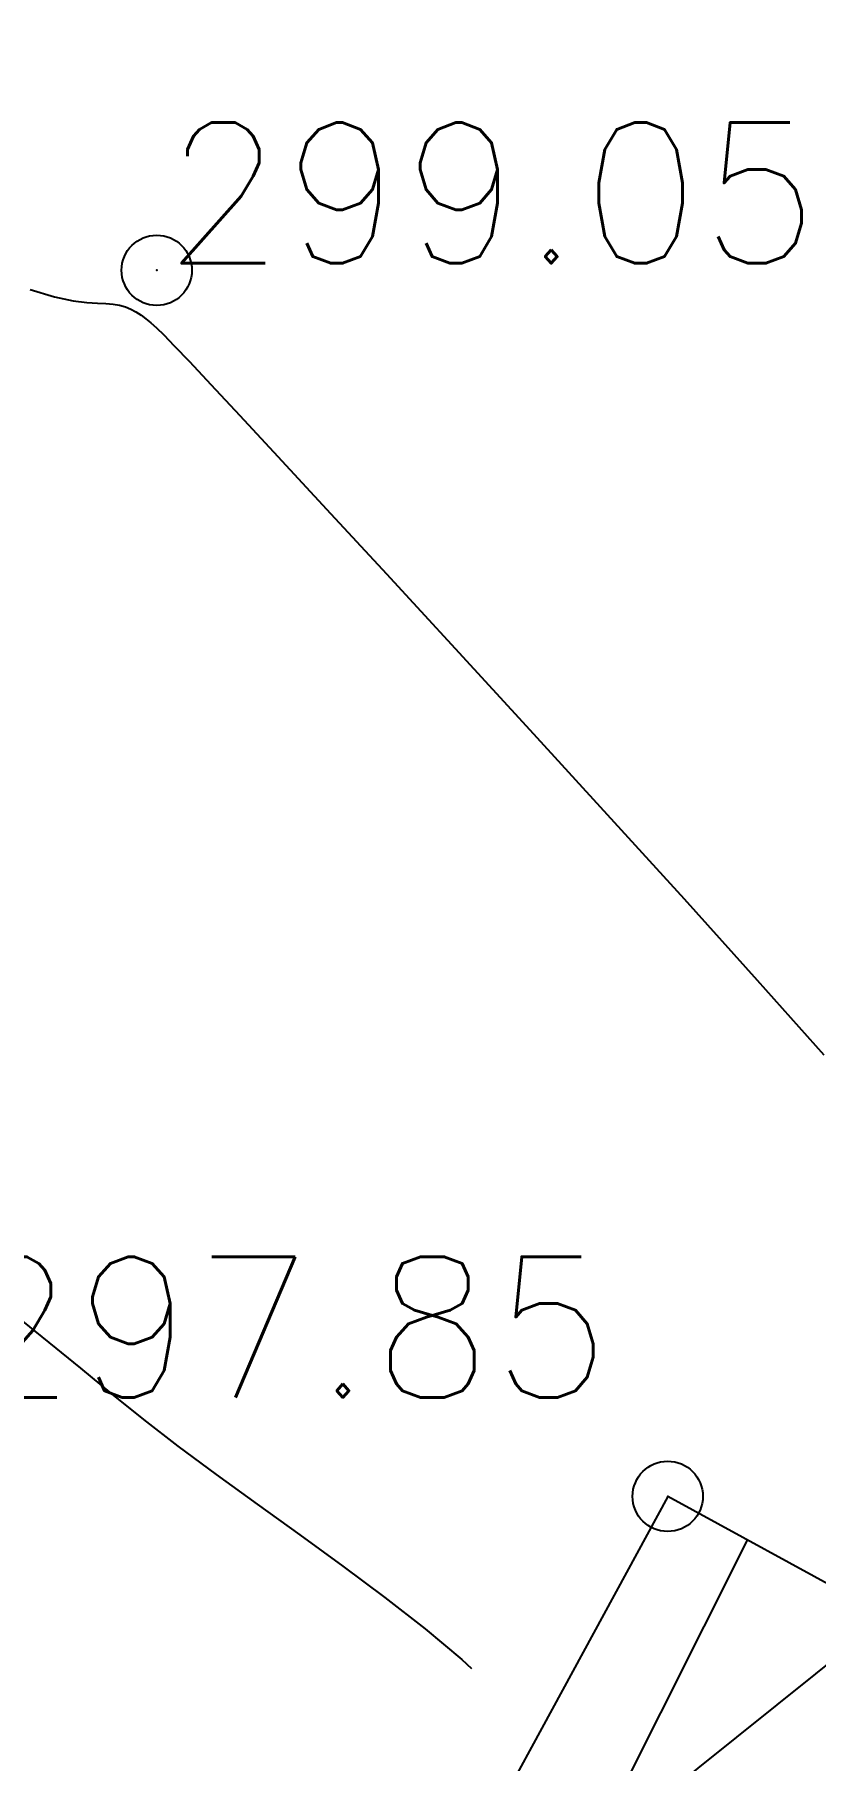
# Model space of a CAD drawing. Header units: millimetres. Extents: x 524954 to 526204, y 9523489 to 9524010.
# Drawn here: x 525968.86 to 525974.42, y 9523764.19 to 9523776.47 of the extents above; entities that cross this region are included whole.
import ezdxf

# ---------------------------------------------------------------- set-up
doc = ezdxf.new("R2010")
doc.units = ezdxf.units.MM
doc.header["$PDMODE"] = 32
doc.header["$PDSIZE"] = 0.5
for name, color, linetype in [('Bati', 6, 'Continuous'), ('Bati_H', 1, 'Continuous'), ('CN_01_00', 3, 'Continuous'), ('CN_02_00', 4, 'Continuous'), ('PLUME_4', 3, 'Continuous'), ('TopoAlt', 3, 'Continuous'), ('TOPOJIS', 7, 'Continuous')]:
    doc.layers.add(name, color=color, linetype=linetype)
doc.styles.add('Simplex 1.0', font='Simplex.shx', dxfattribs={"width": 0.99, "height": 1})

# ---------------------------------------------------------------- blocks, each defined once
blk = doc.blocks.new('TCPOINT M')
at = {"color": 0}
blk.add_point((0, 0), dxfattribs=at)
at = {"layer": 'TopoAlt', "style": 'Simplex 1.0', "width": 0.99}
blk.add_attdef('ALT', (0.15, 0.15), '', height=1, dxfattribs=at)

msp = doc.modelspace()

# ---------------------------------------------------------------- hatches: boundary and pattern name
at = {"layer": 'Bati_H'}
h = msp.add_hatch(dxfattribs=at)
h.set_pattern_fill('_U', color=256, scale=2, angle=63.3432, style=0, pattern_type=0)
h.set_pattern_definition([(63.343203168, (0, 0), (-1.7874198754, 0.8972904708), [])])
h.paths.add_polyline_path([(525979.466, 9523748.983), (525988.425, 9523751.953), (525998.602, 9523755.107), (525996.397, 9523761.724), (525997.072, 9523763.062), (525995.522, 9523767.541), (525992.905, 9523767.442), (525991.359, 9523772.279), (525990.761, 9523772.088), (525976, 9523767.846), (525974.764, 9523765.308), (525973.367, 9523766.073), (525969.988, 9523759.861), (525971.385, 9523759.096), (525970.049, 9523755.071), (525972.728, 9523749.557), (525979.052, 9523751.634), (525978.633, 9523751.495)])

# ---------------------------------------------------------------- linework, layer by layer
at = {"layer": 'Bati', "flags": 128}
msp.add_lwpolyline([(525979.466, 9523748.983), (525988.425, 9523751.953), (525998.602, 9523755.107), (525996.397, 9523761.724), (525997.072, 9523763.062), (525995.522, 9523767.541), (525992.905, 9523767.442), (525991.359, 9523772.279), (525990.761, 9523772.088), (525976, 9523767.846), (525974.764, 9523765.308), (525973.367, 9523766.073), (525969.988, 9523759.861), (525971.385, 9523759.096), (525970.049, 9523755.071), (525972.728, 9523749.557), (525979.052, 9523751.634), (525978.633, 9523751.495)], close=True, dxfattribs=at)
at = {"layer": 'CN_01_00', "elevation": 299, "flags": 128}
msp.add_lwpolyline([(525968.83, 9523774.655), (525969.003, 9523774.604), (525969.134, 9523774.576), (525969.233, 9523774.562), (525969.308, 9523774.558), (525969.367, 9523774.556), (525969.419, 9523774.552), (525969.465, 9523774.544), (525969.507, 9523774.532), (525969.546, 9523774.516), (525969.582, 9523774.497), (525969.618, 9523774.474), (525969.653, 9523774.448), (525969.689, 9523774.418), (525969.728, 9523774.382), (525969.78, 9523774.332), (525969.855, 9523774.256), (525969.963, 9523774.143), (525970.115, 9523773.981), (525970.321, 9523773.76), (525970.592, 9523773.468), (525970.938, 9523773.094), (525971.365, 9523772.633), (525971.855, 9523772.102), (525972.386, 9523771.524), (525972.937, 9523770.923), (525973.483, 9523770.322), (525974.004, 9523769.745), (525974.477, 9523769.214)], dxfattribs=at)
at = {"layer": 'CN_02_00', "elevation": 298, "flags": 128}
msp.add_lwpolyline([(525968.724, 9523767.36), (525968.963, 9523767.168), (525969.187, 9523766.984), (525969.407, 9523766.802), (525969.635, 9523766.619), (525969.881, 9523766.429), (525970.153, 9523766.228), (525970.445, 9523766.017), (525970.748, 9523765.799), (525971.054, 9523765.577), (525971.354, 9523765.354), (525971.64, 9523765.132), (525971.901, 9523764.913), (525971.971, 9523764.849)], dxfattribs=at)
at = {"layer": 'PLUME_4'}
msp.add_lwpolyline([(526058.726, 9523871.57), (526056.913, 9523868.931), (526051.512, 9523860.515), (526046.645, 9523851.637), (526041.243, 9523843.222), (526035.805, 9523835.305), (526035.307, 9523835.268), (526029.869, 9523827.352), (526023.932, 9523819.398), (526017.959, 9523811.944), (526017.46, 9523811.907), (526011.487, 9523804.453), (526004.443, 9523797.923), (525998.47, 9523790.468), (525998.507, 9523789.969), (525991.463, 9523783.439), (525986.025, 9523775.522), (525979.018, 9523768.494), (525979.018, 9523768.494), (525971.44, 9523762.426), (525963.327, 9523756.82), (525953.535, 9523753.599)], dxfattribs=at)
msp.add_lwpolyline([(526058.726, 9523871.57), (526056.913, 9523868.931), (526051.512, 9523860.515), (526046.645, 9523851.637), (526041.243, 9523843.222), (526035.805, 9523835.305), (526035.307, 9523835.268), (526029.869, 9523827.352), (526023.932, 9523819.398), (526017.959, 9523811.944), (526017.46, 9523811.907), (526011.487, 9523804.453), (526004.443, 9523797.923), (525998.47, 9523790.468), (525998.507, 9523789.969), (525991.463, 9523783.439), (525986.025, 9523775.522), (525979.018, 9523768.494), (525979.018, 9523768.494), (525971.44, 9523762.426), (525963.327, 9523756.82), (525953.535, 9523753.599)], dxfattribs=at)

# ---------------------------------------------------------------- block references
at = {"layer": 'TOPOJIS'}
ref = msp.add_blockref('TCPOINT M', (525969.73, 9523774.792, 299.05), dxfattribs=at)
ref.add_attrib('ALT', '299.05', (525969.78, 9523774.842, 299.05), dxfattribs={"layer": 'TopoAlt', "height": 1, "style": 'Simplex 1.0', "width": 0.99})
ref = msp.add_blockref('TCPOINT M', (525968.247, 9523766.727, 297.85), dxfattribs=at)
ref.add_attrib('ALT', '297.85', (525968.297, 9523766.777, 297.85), dxfattribs={"layer": 'TopoAlt', "height": 1, "style": 'Simplex 1.0', "width": 0.99})
msp.add_blockref('TCPOINT M', (525973.367, 9523766.073, 298.43), dxfattribs=at)

doc.saveas('drawing.dxf')
